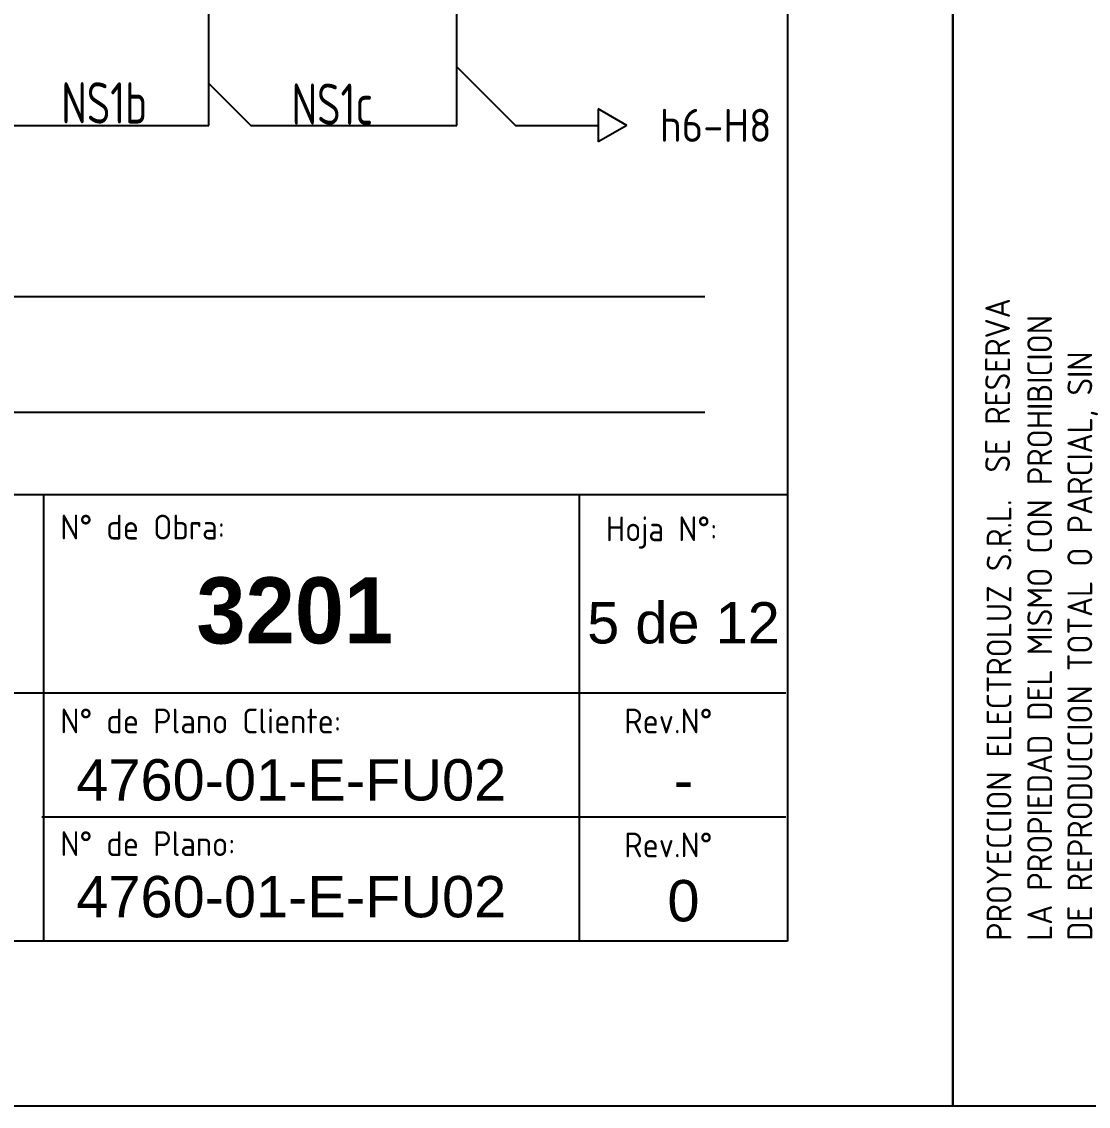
# Model space of a CAD drawing. Header units: millimetres. Extents: x 2272 to 7312, y -3839 to -3184.
# Drawn here: x 4315.2 to 4379.7, y -3492.6 to -3426.9 of the extents above; entities that cross this region are included whole.
import ezdxf
from ezdxf.enums import TextEntityAlignment as Align

# ---------------------------------------------------------------- set-up
doc = ezdxf.new("R2010")
doc.units = ezdxf.units.MM
for name, color, linetype in [('AUXILIAR', 30, 'Continuous'), ('TEXTOS', 3, 'Continuous'), ('WIRENO', 115, 'Continuous')]:
    doc.layers.add(name, color=color, linetype=linetype)
doc.styles.add('ROMANS', font='isocp3.shx')
doc.styles.add('style1', font='arial.ttf', dxfattribs={"height": 1})
doc.styles.add('style2', font='romab___.ttf', dxfattribs={"height": 1})
doc.styles.add('WD_IEC', font='ISOCP2.shx', dxfattribs={"width": 0.9, "height": 4})

# ---------------------------------------------------------------- blocks, each defined once
blk = doc.blocks.new('WD_WNV')
at = {"style": 'WD_IEC', "flags": 1}
for tag, p in [('W01USER', (-1, 1.25)), ('W04USER', (-1, 0.875)), ('W05USER', (-1, 0.75)), ('W06USER', (-1, 0.625)), ('W03USER', (-1, 1)), ('W02USER', (-1, 1.125)), ('W08USER', (-1, 0.375)), ('W09USER', (-1, 0.25)), ('W07USER', (-1, 0.5)), ('W10USER', (-1, 0.125))]:
    blk.add_attdef(tag, text='', height=0.08, dxfattribs=at).set_placement(p, align=Align.CENTER)
at = {"linetype": 'Continuous', "style": 'WD_IEC', "width": 0.8}
blk.add_attdef('WIRENO', text='', height=2.5, dxfattribs=at).set_placement((-1.6, 2.220446049250313e-14), align=Align.MIDDLE_RIGHT)
blk = doc.blocks.new('referencia horizontal')
for p, q in [((0, 1), (0, -1)), ((1.732050807568839, 0), (0, 1)), ((1.732050807568839, 0), (0, -1))]:
    blk.add_line(p, q)
at = {"style": 'ROMANS'}
blk.add_attdef('REFERENCIA_001', (1.432050807568839, -1), '', height=2, dxfattribs=at)
blk = doc.blocks.new('A3-Funcional')
at = {"color": 1, "linetype": 'Continuous'}
for p, q in [((409.9999999991001, 286.9999999991), (409.9999999991001, 10.0000000009)), ((409.9999999991001, 37.00000000315003), (25.00000000224998, 37.00000000315003)), ((364.9999982607197, 37.00000037629724), (364.9999982607197, 10.00000037404715)), ((409.9999999991001, 10.0000000009), (25.00000000224998, 10.0000000009))]:
    blk.add_line(p, q, dxfattribs=at)
at = {"color": 1}
blk.add_line((364.9999982607197, 37.00000037629724), (364.9999982607197, 10.00000037404715), dxfattribs=at)
at = {"color": 7}
for p, q in [((397.3842648064535, 37.00000000315003), (397.3842648064535, 25.00000000224998)), ((364.9999982607197, 25.00000037539718), (281.9999982496497, 25.00000037539718)), ((409.8842648064535, 25.00000000224998), (364.8842648017735, 25.00000000224998)), ((397.3842648064535, 25.00000000224998), (397.3842648064535, 9.9999996277528)), ((409.8842665401537, 17.49999981500139), (364.8842648017735, 17.49999981500139))]:
    blk.add_line(p, q, dxfattribs=at)
at = {"color": 11}
blk.add_lwpolyline([(0, 0), (0, 296.9999999999999), (420, 296.9999999999999), (420, 0)], close=True, dxfattribs=at)
at = {"layer": 'TEXTOS', "color": 3, "linetype": 'Continuous', "style": 'ROMANS'}
for s, p in [('SE RESERVA', (3.452624823934002, 38.34274685670823)), ('LA PROPIEDAD DEL MISMO CON PROHIBICION', (6.000185413059285, 10.01018396078956)), ('DE REPRODUCCION TOTAL O PARCIAL, SIN', (8.42875684184935, 10.01018396078956)), ('PROYECCION ELECTROLUZ S.R.L.', (3.543042555695251, 10.01018396078956))]:
    blk.add_text(s, height=1.500000000135, rotation=90, dxfattribs=at).set_placement(p)
at = {"layer": 'TEXTOS', "color": 4, "linetype": 'Continuous', "style": 'ROMANS'}
for s, p in [('N° de Obra:', (366.0092773042177, 34.28929022844869)), ('Hoja N°:', (399.0084478135243, 34.1853981052285)), ('N° de Plano Cliente:', (366.0092773042177, 22.56050100891724)), ('Rev.N°', (400.1180800396367, 22.56069165778763)), ('N° de Plano:', (366.0092773042177, 15.13805387648569)), ('Rev.N°', (400.1180817733368, 15.06069147053904))]:
    blk.add_text(s, height=1.5, dxfattribs=at).set_placement(p)
at = {"layer": 'TEXTOS', "color": 7, "linetype": 'Continuous', "style": 'style2', "width": 0.8}
blk.add_attdef('CLIENTE', (295.0181933029601, 31.80949399978624), '', height=3.5, dxfattribs=at)
at = {"layer": 'TEXTOS', "color": 7, "style": 'style2'}
blk.add_attdef('NºOBRA', text='', height=4, dxfattribs=at).set_placement((380.1919994699578, 28.00106578960582), align=Align.CENTER)
at = {"layer": 'TEXTOS', "color": 7, "linetype": 'Continuous', "style": 'style1'}
for tag, p in [('0/0', (403.7027843883258, 28)), ('1088-01MP01', (379.9805524472517, 18.49999981500139)), ('REVCLIENTE', (403.7027843883258, 18.49999981500139)), ('1088-01MP01', (379.9805524472517, 11.43316047041807)), ('REV', (403.7027843883258, 11.18836301590665))]:
    blk.add_attdef(tag, text='', height=2.5, dxfattribs=at).set_placement(p, align=Align.CENTER)
at = {"layer": 'TEXTOS', "style": 'ROMANS'}
for tag, p in [('04/01/01', (204.4765347561188, 27.36671075598976)), ('NAMEDIB', (224.4765347581886, 27.33423311209278)), ('FECHREV', (204.4765347561188, 20.10815163897099)), ('NAMEREV', (224.4765347581886, 20.10088786457175)), ('FECHAPR', (204.4765347561188, 12.60815163897099)), ('NAMEAPR', (224.4765347581886, 12.60088786457175))]:
    blk.add_attdef(tag, text='', height=2, dxfattribs=at).set_placement(p, align=Align.CENTER)
at = {"layer": 'TEXTOS', "color": 7, "style": 'style1'}
blk.add_attdef('OBRA', (295.0181933029601, 26.80312648033777), '', height=2.5, dxfattribs=at)
at = {"layer": 'TEXTOS', "color": 7, "style": 'style1', "width": 0.85}
for tag, p in [('DESCRIPCION1', (332.0068691599144, 20.36987562663445)), ('DESCRIPCION2', (332.0068691599144, 16.28905222950656)), ('DESCRIPCION3', (332.0068691599144, 12.1819093723637))]:
    blk.add_attdef(tag, text='', height=2.5, dxfattribs=at).set_placement(p, align=Align.CENTER)

msp = doc.modelspace()

# ---------------------------------------------------------------- linework, layer by layer
for p, q in [((4326.501720621785, -3433.212049300972), (4326.501720621785, -3421.05645035874)), ((4341.501720621785, -3433.212049300972), (4341.501720621785, -3421.05645035874)), ((4341.501720621785, -3429.67651539504), (4345.037254527719, -3433.212049300972)), ((4326.501720621785, -3430.672049300973), (4329.041720621786, -3433.212049300972)), ((4314.041720621786, -3433.212049300972), (4326.501720621785, -3433.212049300972)), ((4329.041720621786, -3433.212049300972), (4341.501720621785, -3433.212049300972)), ((4345.037254527719, -3433.212049300972), (4350.037254527719, -3433.212049300972))]:
    msp.add_line(p, q)
at = {"layer": 'AUXILIAR'}
for p, q in [((4310.251720621784, -3443.556448855051), (4356.496552001402, -3443.556448855051)), ((4264.173158836653, -3450.556448855051), (4356.496552001402, -3450.556448855051))]:
    msp.add_line(p, q, dxfattribs=at)

# ---------------------------------------------------------------- block references
ref = msp.add_blockref('A3-Funcional', (3951.501720616384, -3492.55645035874))
ref.add_attrib('REV', '0', dxfattribs={"layer": 'TEXTOS', "color": 7, "linetype": 'Continuous', "height": 2.5, "style": 'style1'}).set_placement((4355.204505004709, -3481.368087342834), align=Align.CENTER)
ref.add_attrib('NºOBRA', '3201', dxfattribs={"layer": 'TEXTOS', "color": 7, "height": 4, "style": 'style2'}).set_placement((4331.693720086341, -3464.555384569134), align=Align.CENTER)
ref.add_attrib('1088-01MP01', '4760-01-E-FU02', dxfattribs={"layer": 'TEXTOS', "color": 7, "linetype": 'Continuous', "height": 2.5, "style": 'style1'}).set_placement((4331.482273063635, -3481.123289888322), align=Align.CENTER)
ref.add_attrib('1088-01MP01', '4760-01-E-FU02', dxfattribs={"layer": 'TEXTOS', "color": 7, "linetype": 'Continuous', "height": 2.5, "style": 'style1'}).set_placement((4331.482273063635, -3474.056450543739), align=Align.CENTER)
ref.add_attrib('0/0', '5 de 12', dxfattribs={"layer": 'TEXTOS', "color": 7, "linetype": 'Continuous', "height": 2.5, "style": 'style1'}).set_placement((4355.204505004709, -3464.55645035874), align=Align.CENTER)
ref.add_attrib('REVCLIENTE', '-', dxfattribs={"layer": 'TEXTOS', "color": 7, "linetype": 'Continuous', "height": 2.5, "style": 'style1'}).set_placement((4355.204505004709, -3474.056450543739), align=Align.CENTER)
msp.add_blockref('A3-Funcional', (4371.501720616384, -3492.55645035874))
ref = msp.add_blockref('referencia horizontal', (4350.037254527719, -3433.212049300972))
ref.add_attrib('REFERENCIA', 'h6-H8', dxfattribs={"height": 2, "style": 'ROMANS'}).set_placement((4353.769305335287, -3433.212049300972), align=Align.MIDDLE_LEFT)
at = {"layer": 'WIRENO', "color": 3}
ref = msp.add_blockref('WD_WNV', (4324.356253451604, -3431.857618947711), dxfattribs=at)
ref.add_attrib('WIRENO', 'NS1b', dxfattribs={"color": 3, "linetype": 'Continuous', "height": 2.5, "style": 'WD_IEC', "width": 0.8}).set_placement((4322.756253451604, -3431.857618947711), align=Align.MIDDLE_RIGHT)
ref = msp.add_blockref('WD_WNV', (4338.02695855212, -3431.931751968734), dxfattribs=at)
ref.add_attrib('WIRENO', 'NS1c', dxfattribs={"color": 3, "linetype": 'Continuous', "height": 2.5, "style": 'WD_IEC', "width": 0.8}).set_placement((4336.42695855212, -3431.931751968734), align=Align.MIDDLE_RIGHT)

doc.saveas('drawing.dxf')
